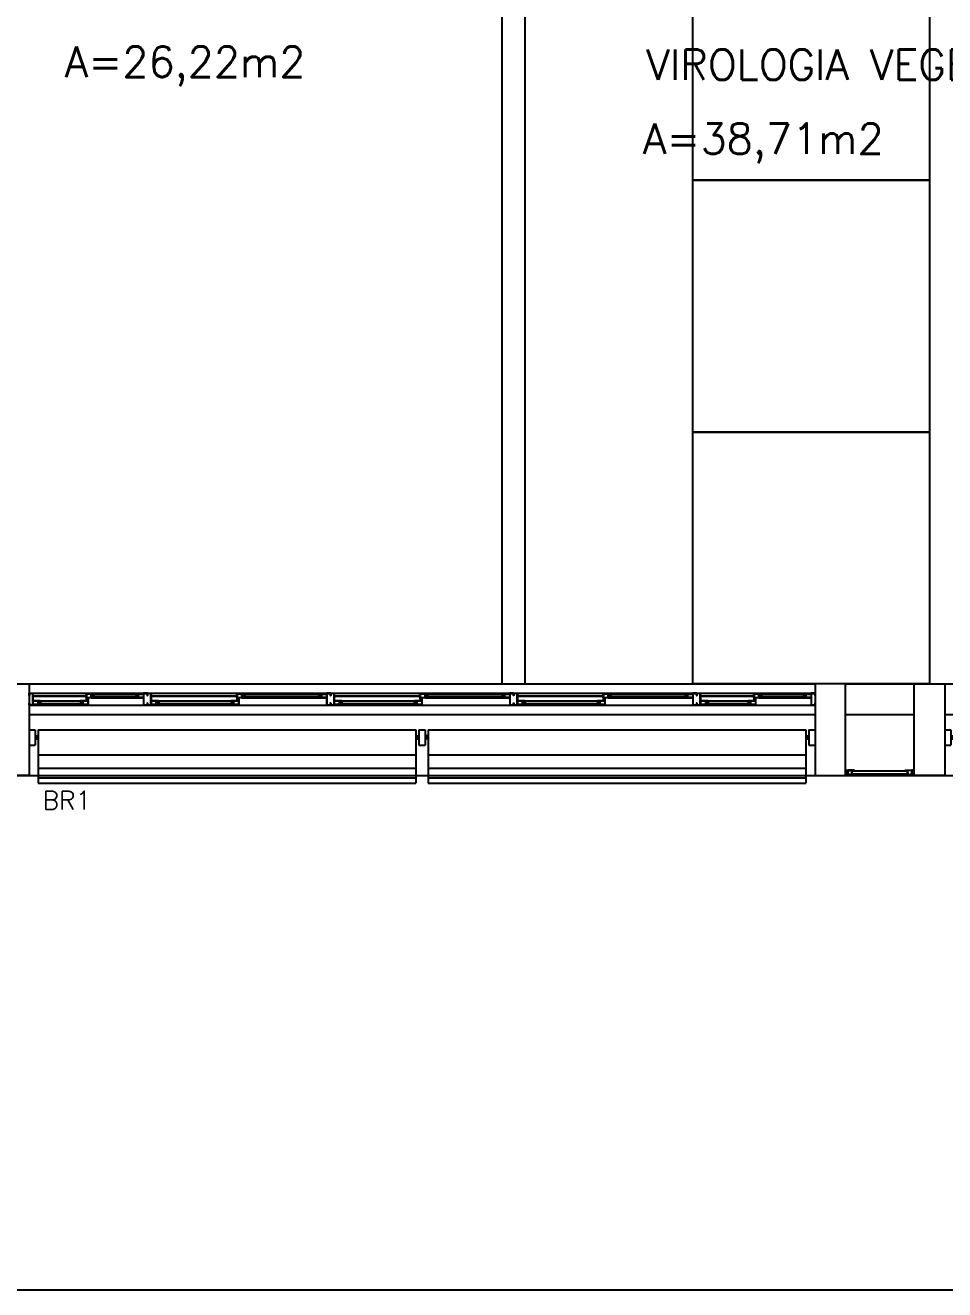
# Model space of a CAD drawing. Header units: millimetres. Extents: x 2128 to 2646, y 1972 to 2207.
# Drawn here: x 2420.64 to 2426.66, y 2123.55 to 2131.83 of the extents above; entities that cross this region are included whole.
import ezdxf

# ---------------------------------------------------------------- set-up
doc = ezdxf.new("R2010")
doc.units = ezdxf.units.MM
for name, color, linetype in [('AR-ALV', 2, 'Continuous'), ('AR-BANCADAS', 1, 'Continuous'), ('AR-BRISES', 1, 'Continuous'), ('AR-CALÇADA', 1, 'Continuous'), ('AR-ESQ', 1, 'Continuous'), ('AR-ESTC', 3, 'Continuous'), ('AR-PEITORIL', 1, 'Continuous'), ('BC- VISTA', 1, 'Continuous'), ('BR-LINHAS', 1, 'Continuous'), ('BR-MONTANTE', 242, 'Continuous'), ('BR-PAINEL', 1, 'Continuous'), ('BR-SUPORTE', 1, 'Continuous'), ('BR-TEXTO', 2, 'Continuous'), ('DT-ESQ-BAGUETE-C', 1, 'Continuous'), ('DT-ESQ-BAGUETE-V', 1, 'Continuous'), ('DT-ESQ-CHAPA DOBRADA-V', 1, 'Continuous'), ('DT-ESQ-PERFIL CADEIRA-C', 2, 'Continuous'), ('DT-ESQ-PERFIL CADEIRA-V', 2, 'Continuous'), ('DT-ESQ-PERFIL U SIMPLES-C', 2, 'Continuous'), ('DT-ESQ-PERFIL U-C', 2, 'Continuous'), ('DT-ESQ-PERFIL U-V', 1, 'Continuous'), ('DT-ESQ-VENEZIANA-C', 1, 'Continuous'), ('DT-ESQ-VENEZIANA-V', 1, 'Continuous'), ('DT-ESQ-VIDRO-C', 2, 'Continuous'), ('DT-TXTMOD', 1, 'Continuous'), ('ibio', 2, 'Continuous'), ('TEXTO', 2, 'Continuous'), ('Área', 2, 'Continuous')]:
    doc.layers.add(name, color=color, linetype=linetype)
doc.styles.add('S10', font='simplex.shx', dxfattribs={"height": 0.1})
doc.styles.add('S12', font='simplex.shx', dxfattribs={"width": 1.1, "height": 0.12})
doc.styles.add('UNB-100', font='simplex.shx', dxfattribs={"height": 0.2})

# ---------------------------------------------------------------- blocks, each defined once
blk = doc.blocks.new('EF40-P')
at = {"layer": 'DT-ESQ-BAGUETE-C', "ltscale": 0.1}
for points in [[(0.4225, -0.08), (0.409, -0.08), (0.409, -0.0785), (0.422, -0.0785, 0.414214), (0.4225, -0.078), (0.4225, -0.067, 0.414214), (0.422, -0.0665), (0.409, -0.0665), (0.409, -0.065), (0.4225, -0.065, -0.414214), (0.424, -0.0665), (0.424, -0.0785, -0.414214)], [(0.7015, -0.08), (0.715, -0.08), (0.715, -0.0785), (0.702, -0.0785, -0.414214), (0.7015, -0.078), (0.7015, -0.067, -0.414214), (0.702, -0.0665), (0.715, -0.0665), (0.715, -0.065), (0.7015, -0.065, 0.414214), (0.7, -0.0665), (0.7, -0.0785, 0.414214)], [(1.41, -0.08), (1.3965, -0.08), (1.3965, -0.0785), (1.4095, -0.0785, 0.414214), (1.41, -0.078), (1.41, -0.067, 0.414214), (1.4095, -0.0665), (1.3965, -0.0665), (1.3965, -0.065), (1.41, -0.065, -0.414214), (1.4115, -0.0665), (1.4115, -0.0785, -0.414214)], [(1.9015, -0.08), (1.915, -0.08), (1.915, -0.0785), (1.902, -0.0785, -0.414214), (1.9015, -0.078), (1.9015, -0.067, -0.414214), (1.902, -0.0665), (1.915, -0.0665), (1.915, -0.065), (1.9015, -0.065, 0.414214), (1.9, -0.0665), (1.9, -0.0785, 0.414214)], [(2.61, -0.08), (2.5965, -0.08), (2.5965, -0.0785), (2.6095, -0.0785, 0.414214), (2.61, -0.078), (2.61, -0.067, 0.414214), (2.6095, -0.0665), (2.5965, -0.0665), (2.5965, -0.065), (2.61, -0.065, -0.414214), (2.6115, -0.0665), (2.6115, -0.0785, -0.414214)], [(3.1015, -0.08), (3.115, -0.08), (3.115, -0.0785), (3.102, -0.0785, -0.414214), (3.1015, -0.078), (3.1015, -0.067, -0.414214), (3.102, -0.0665), (3.115, -0.0665), (3.115, -0.065), (3.1015, -0.065, 0.414214), (3.1, -0.0665), (3.1, -0.0785, 0.414214)], [(3.81, -0.08), (3.7965, -0.08), (3.7965, -0.0785), (3.8095, -0.0785, 0.414214), (3.81, -0.078), (3.81, -0.067, 0.414214), (3.8095, -0.0665), (3.7965, -0.0665), (3.7965, -0.065), (3.81, -0.065, -0.414214), (3.8115, -0.0665), (3.8115, -0.0785, -0.414214)], [(4.3015, -0.08), (4.315, -0.08), (4.315, -0.0785), (4.302, -0.0785, -0.414214), (4.3015, -0.078), (4.3015, -0.067, -0.414214), (4.302, -0.0665), (4.315, -0.0665), (4.315, -0.065), (4.3015, -0.065, 0.414214), (4.3, -0.0665), (4.3, -0.0785, 0.414214)], [(4.7975, -0.08), (4.784, -0.08), (4.784, -0.0785), (4.797, -0.0785, 0.414214), (4.7975, -0.078), (4.7975, -0.067, 0.414214), (4.797, -0.0665), (4.784, -0.0665), (4.784, -0.065), (4.7975, -0.065, -0.414214), (4.799, -0.0665), (4.799, -0.0785, -0.414214)], [(5.0765, -0.08), (5.09, -0.08), (5.09, -0.0785), (5.077, -0.0785, -0.414214), (5.0765, -0.078), (5.0765, -0.067, -0.414214), (5.077, -0.0665), (5.09, -0.0665), (5.09, -0.065), (5.0765, -0.065, 0.414214), (5.075, -0.0665), (5.075, -0.0785, 0.414214)], [(0.0735, -0.125), (0.06, -0.125), (0.06, -0.1235), (0.073, -0.1235, 0.414214), (0.0735, -0.123), (0.0735, -0.112, 0.414214), (0.073, -0.1115), (0.06, -0.1115), (0.06, -0.11), (0.0735, -0.11, -0.414214), (0.075, -0.1115), (0.075, -0.1235, -0.414214)], [(0.339, -0.125), (0.3525, -0.125), (0.3525, -0.1235), (0.3395, -0.1235, -0.414214), (0.339, -0.123), (0.339, -0.112, -0.414214), (0.3395, -0.1115), (0.3525, -0.1115), (0.3525, -0.11), (0.339, -0.11, 0.414214), (0.3375, -0.1115), (0.3375, -0.1235, 0.414214)], [(0.8485, -0.125), (0.835, -0.125), (0.835, -0.1235), (0.848, -0.1235, 0.414214), (0.8485, -0.123), (0.8485, -0.112, 0.414214), (0.848, -0.1115), (0.835, -0.1115), (0.835, -0.11), (0.8485, -0.11, -0.414214), (0.85, -0.1115), (0.85, -0.1235, -0.414214)], [(1.3265, -0.125), (1.34, -0.125), (1.34, -0.1235), (1.327, -0.1235, -0.414214), (1.3265, -0.123), (1.3265, -0.112, -0.414214), (1.327, -0.1115), (1.34, -0.1115), (1.34, -0.11), (1.3265, -0.11, 0.414214), (1.325, -0.1115), (1.325, -0.1235, 0.414214)], [(2.0485, -0.125), (2.035, -0.125), (2.035, -0.1235), (2.048, -0.1235, 0.414214), (2.0485, -0.123), (2.0485, -0.112, 0.414214), (2.048, -0.1115), (2.035, -0.1115), (2.035, -0.11), (2.0485, -0.11, -0.414214), (2.05, -0.1115), (2.05, -0.1235, -0.414214)], [(2.5265, -0.125), (2.54, -0.125), (2.54, -0.1235), (2.527, -0.1235, -0.414214), (2.5265, -0.123), (2.5265, -0.112, -0.414214), (2.527, -0.1115), (2.54, -0.1115), (2.54, -0.11), (2.5265, -0.11, 0.414214), (2.525, -0.1115), (2.525, -0.1235, 0.414214)], [(3.2485, -0.125), (3.235, -0.125), (3.235, -0.1235), (3.248, -0.1235, 0.414214), (3.2485, -0.123), (3.2485, -0.112, 0.414214), (3.248, -0.1115), (3.235, -0.1115), (3.235, -0.11), (3.2485, -0.11, -0.414214), (3.25, -0.1115), (3.25, -0.1235, -0.414214)], [(3.7265, -0.125), (3.74, -0.125), (3.74, -0.1235), (3.727, -0.1235, -0.414214), (3.7265, -0.123), (3.7265, -0.112, -0.414214), (3.727, -0.1115), (3.74, -0.1115), (3.74, -0.11), (3.7265, -0.11, 0.414214), (3.725, -0.1115), (3.725, -0.1235, 0.414214)], [(4.4485, -0.125), (4.435, -0.125), (4.435, -0.1235), (4.448, -0.1235, 0.414214), (4.4485, -0.123), (4.4485, -0.112, 0.414214), (4.448, -0.1115), (4.435, -0.1115), (4.435, -0.11), (4.4485, -0.11, -0.414214), (4.45, -0.1115), (4.45, -0.1235, -0.414214)], [(4.714, -0.125), (4.7275, -0.125), (4.7275, -0.1235), (4.7145, -0.1235, -0.414214), (4.714, -0.123), (4.714, -0.112, -0.414214), (4.7145, -0.1115), (4.7275, -0.1115), (4.7275, -0.11), (4.714, -0.11, 0.414214), (4.7125, -0.1115), (4.7125, -0.1235, 0.414214)]]:
    blk.add_lwpolyline(points, format="xyb", close=True, dxfattribs=at)
at = {"layer": 'DT-ESQ-BAGUETE-V', "ltscale": 0.1}
for p, q in [((0.4225, -0.065), (0.7015, -0.065)), ((1.41, -0.065), (1.9015, -0.065)), ((2.61, -0.065), (3.1015, -0.065)), ((3.81, -0.065), (4.3015, -0.065)), ((4.7975, -0.065), (5.0765, -0.065)), ((0.0735, -0.11), (0.339, -0.11)), ((0.8485, -0.11), (1.3265, -0.11)), ((2.0485, -0.11), (2.5265, -0.11)), ((3.2485, -0.11), (3.7265, -0.11)), ((4.4485, -0.11), (4.714, -0.11))]:
    blk.add_line(p, q, dxfattribs=at)
at = {"layer": 'DT-ESQ-CHAPA DOBRADA-V', "ltscale": 0.1}
for p, q in [((0.025, -0.077), (0.374, -0.077)), ((0.025, -0.08), (0.374, -0.08)), ((0.8, -0.077), (1.3615, -0.077)), ((0.8, -0.08), (1.3615, -0.08)), ((2, -0.077), (2.5615, -0.077)), ((2, -0.08), (2.5615, -0.08)), ((3.2, -0.077), (3.7615, -0.077)), ((3.2, -0.08), (3.7615, -0.08)), ((4.4, -0.077), (4.749, -0.077)), ((4.4, -0.08), (4.749, -0.08))]:
    blk.add_line(p, q, dxfattribs=at)
at = {"layer": 'DT-ESQ-PERFIL CADEIRA-C', "ltscale": 0.1}
for p, q in [((0.025, -0.1335), (0.0735, -0.1335)), ((0.3855, -0.1335), (0.339, -0.1335)), ((0.376, -0.0885), (0.4225, -0.0885)), ((0.75, -0.0885), (0.7015, -0.0885)), ((0.8, -0.1335), (0.8485, -0.1335)), ((1.373, -0.1335), (1.3265, -0.1335)), ((1.3635, -0.0885), (1.41, -0.0885)), ((1.95, -0.0885), (1.9015, -0.0885)), ((2, -0.1335), (2.0485, -0.1335)), ((2.573, -0.1335), (2.5265, -0.1335)), ((2.5635, -0.0885), (2.61, -0.0885)), ((3.15, -0.0885), (3.1015, -0.0885)), ((3.2, -0.1335), (3.2485, -0.1335)), ((3.773, -0.1335), (3.7265, -0.1335)), ((3.7635, -0.0885), (3.81, -0.0885)), ((4.35, -0.0885), (4.3015, -0.0885)), ((4.4, -0.1335), (4.4485, -0.1335)), ((4.7605, -0.1335), (4.714, -0.1335)), ((4.751, -0.0885), (4.7975, -0.0885)), ((5.125, -0.0885), (5.0765, -0.0885))]:
    blk.add_line(p, q, dxfattribs=at)
for points in [[(0.4225, -0.087, -1), (0.4225, -0.09), (0.376, -0.09, -0.414214), (0.374, -0.088), (0.374, -0.067, -0.414214), (0.376, -0.065), (0.4075, -0.065, -0.414214), (0.409, -0.0665), (0.409, -0.087)], [(0.409, -0.0885, -0.198913), (0.4079, -0.0881, -0.198913), (0.4075, -0.087), (0.4075, -0.067, 0.414214), (0.407, -0.0665), (0.376, -0.0665, 0.414214), (0.3755, -0.067), (0.3755, -0.088, 0.414214), (0.376, -0.0885)], [(0.7015, -0.09), (0.75, -0.09), (0.75, -0.0885), (0.715, -0.0885, 0.198912), (0.7161, -0.0881, 0.198913), (0.7165, -0.087), (0.7165, -0.067, -0.414214), (0.717, -0.0665), (0.75, -0.0665), (0.75, -0.065), (0.7165, -0.065, 0.414214), (0.715, -0.0665), (0.715, -0.0785), (0.715, -0.08), (0.715, -0.087), (0.7015, -0.087, 1)], [(1.41, -0.087, -1), (1.41, -0.09), (1.3635, -0.09, -0.414214), (1.3615, -0.088), (1.3615, -0.067, -0.414214), (1.3635, -0.065), (1.395, -0.065, -0.414214), (1.3965, -0.0665), (1.3965, -0.087)], [(1.3965, -0.0885, -0.198913), (1.3954, -0.0881, -0.198913), (1.395, -0.087), (1.395, -0.067, 0.414214), (1.3945, -0.0665), (1.3635, -0.0665, 0.414214), (1.363, -0.067), (1.363, -0.088, 0.414214), (1.3635, -0.0885)], [(1.9015, -0.09), (1.95, -0.09), (1.95, -0.0885), (1.915, -0.0885, 0.198912), (1.9161, -0.0881, 0.198913), (1.9165, -0.087), (1.9165, -0.067, -0.414214), (1.917, -0.0665), (1.95, -0.0665), (1.95, -0.065), (1.9165, -0.065, 0.414214), (1.915, -0.0665), (1.915, -0.0785), (1.915, -0.08), (1.915, -0.087), (1.9015, -0.087, 1)], [(2.61, -0.087, -1), (2.61, -0.09), (2.5635, -0.09, -0.414214), (2.5615, -0.088), (2.5615, -0.067, -0.414214), (2.5635, -0.065), (2.595, -0.065, -0.414214), (2.5965, -0.0665), (2.5965, -0.087)], [(2.5965, -0.0885, -0.198913), (2.5954, -0.0881, -0.198913), (2.595, -0.087), (2.595, -0.067, 0.414214), (2.5945, -0.0665), (2.5635, -0.0665, 0.414214), (2.563, -0.067), (2.563, -0.088, 0.414214), (2.5635, -0.0885)], [(3.1015, -0.09), (3.15, -0.09), (3.15, -0.0885), (3.115, -0.0885, 0.198912), (3.1161, -0.0881, 0.198913), (3.1165, -0.087), (3.1165, -0.067, -0.414214), (3.117, -0.0665), (3.15, -0.0665), (3.15, -0.065), (3.1165, -0.065, 0.414214), (3.115, -0.0665), (3.115, -0.0785), (3.115, -0.08), (3.115, -0.087), (3.1015, -0.087, 1)], [(3.81, -0.087, -1), (3.81, -0.09), (3.7635, -0.09, -0.414214), (3.7615, -0.088), (3.7615, -0.067, -0.414214), (3.7635, -0.065), (3.795, -0.065, -0.414214), (3.7965, -0.0665), (3.7965, -0.087)], [(3.7965, -0.0885, -0.198913), (3.7954, -0.0881, -0.198913), (3.795, -0.087), (3.795, -0.067, 0.414214), (3.7945, -0.0665), (3.7635, -0.0665, 0.414214), (3.763, -0.067), (3.763, -0.088, 0.414214), (3.7635, -0.0885)], [(4.3015, -0.09), (4.35, -0.09), (4.35, -0.0885), (4.315, -0.0885, 0.198912), (4.3161, -0.0881, 0.198913), (4.3165, -0.087), (4.3165, -0.067, -0.414214), (4.317, -0.0665), (4.35, -0.0665), (4.35, -0.065), (4.3165, -0.065, 0.414214), (4.315, -0.0665), (4.315, -0.0785), (4.315, -0.08), (4.315, -0.087), (4.3015, -0.087, 1)], [(4.7975, -0.087, -1), (4.7975, -0.09), (4.751, -0.09, -0.414214), (4.749, -0.088), (4.749, -0.067, -0.414214), (4.751, -0.065), (4.7825, -0.065, -0.414214), (4.784, -0.0665), (4.784, -0.087)], [(4.784, -0.0885, -0.198913), (4.7829, -0.0881, -0.198913), (4.7825, -0.087), (4.7825, -0.067, 0.414214), (4.782, -0.0665), (4.751, -0.0665, 0.414214), (4.7505, -0.067), (4.7505, -0.088, 0.414214), (4.751, -0.0885)], [(5.0765, -0.09), (5.125, -0.09), (5.125, -0.0885), (5.09, -0.0885, 0.198912), (5.0911, -0.0881, 0.198913), (5.0915, -0.087), (5.0915, -0.067, -0.414214), (5.092, -0.0665), (5.125, -0.0665), (5.125, -0.065), (5.0915, -0.065, 0.414214), (5.09, -0.0665), (5.09, -0.0785), (5.09, -0.08), (5.09, -0.087), (5.0765, -0.087, 1)], [(0.0735, -0.135), (0.025, -0.135), (0.025, -0.1335), (0.06, -0.1335, -0.198912), (0.0589, -0.1331, -0.198913), (0.0585, -0.132), (0.0585, -0.112, 0.414214), (0.058, -0.1115), (0.025, -0.1115), (0.025, -0.11), (0.0585, -0.11, -0.414214), (0.06, -0.1115), (0.06, -0.1235), (0.06, -0.125), (0.06, -0.132), (0.0735, -0.132, -1)], [(0.339, -0.132, 1), (0.339, -0.135), (0.3855, -0.135, 0.414214), (0.3875, -0.133), (0.3875, -0.112, 0.414214), (0.3855, -0.11), (0.354, -0.11, 0.414214), (0.3525, -0.1115), (0.3525, -0.132)], [(0.3525, -0.1335, 0.198913), (0.3536, -0.1331, 0.198913), (0.354, -0.132), (0.354, -0.112, -0.414214), (0.3545, -0.1115), (0.3855, -0.1115, -0.414214), (0.386, -0.112), (0.386, -0.133, -0.414214), (0.3855, -0.1335)], [(0.8485, -0.135), (0.8, -0.135), (0.8, -0.1335), (0.835, -0.1335, -0.198912), (0.8339, -0.1331, -0.198913), (0.8335, -0.132), (0.8335, -0.112, 0.414214), (0.833, -0.1115), (0.8, -0.1115), (0.8, -0.11), (0.8335, -0.11, -0.414214), (0.835, -0.1115), (0.835, -0.1235), (0.835, -0.125), (0.835, -0.132), (0.8485, -0.132, -1)], [(1.3265, -0.132, 1), (1.3265, -0.135), (1.373, -0.135, 0.414214), (1.375, -0.133), (1.375, -0.112, 0.414214), (1.373, -0.11), (1.3415, -0.11, 0.414214), (1.34, -0.1115), (1.34, -0.132)], [(1.34, -0.1335, 0.198913), (1.3411, -0.1331, 0.198913), (1.3415, -0.132), (1.3415, -0.112, -0.414214), (1.342, -0.1115), (1.373, -0.1115, -0.414214), (1.3735, -0.112), (1.3735, -0.133, -0.414214), (1.373, -0.1335)], [(2.0485, -0.135), (2, -0.135), (2, -0.1335), (2.035, -0.1335, -0.198912), (2.0339, -0.1331, -0.198913), (2.0335, -0.132), (2.0335, -0.112, 0.414214), (2.033, -0.1115), (2, -0.1115), (2, -0.11), (2.0335, -0.11, -0.414214), (2.035, -0.1115), (2.035, -0.1235), (2.035, -0.125), (2.035, -0.132), (2.0485, -0.132, -1)], [(2.5265, -0.132, 1), (2.5265, -0.135), (2.573, -0.135, 0.414214), (2.575, -0.133), (2.575, -0.112, 0.414214), (2.573, -0.11), (2.5415, -0.11, 0.414214), (2.54, -0.1115), (2.54, -0.132)], [(2.54, -0.1335, 0.198913), (2.5411, -0.1331, 0.198913), (2.5415, -0.132), (2.5415, -0.112, -0.414214), (2.542, -0.1115), (2.573, -0.1115, -0.414214), (2.5735, -0.112), (2.5735, -0.133, -0.414214), (2.573, -0.1335)], [(3.2485, -0.135), (3.2, -0.135), (3.2, -0.1335), (3.235, -0.1335, -0.198912), (3.2339, -0.1331, -0.198913), (3.2335, -0.132), (3.2335, -0.112, 0.414214), (3.233, -0.1115), (3.2, -0.1115), (3.2, -0.11), (3.2335, -0.11, -0.414214), (3.235, -0.1115), (3.235, -0.1235), (3.235, -0.125), (3.235, -0.132), (3.2485, -0.132, -1)], [(3.7265, -0.132, 1), (3.7265, -0.135), (3.773, -0.135, 0.414214), (3.775, -0.133), (3.775, -0.112, 0.414214), (3.773, -0.11), (3.7415, -0.11, 0.414214), (3.74, -0.1115), (3.74, -0.132)], [(3.74, -0.1335, 0.198913), (3.7411, -0.1331, 0.198913), (3.7415, -0.132), (3.7415, -0.112, -0.414214), (3.742, -0.1115), (3.773, -0.1115, -0.414214), (3.7735, -0.112), (3.7735, -0.133, -0.414214), (3.773, -0.1335)], [(4.4485, -0.135), (4.4, -0.135), (4.4, -0.1335), (4.435, -0.1335, -0.198912), (4.4339, -0.1331, -0.198913), (4.4335, -0.132), (4.4335, -0.112, 0.414214), (4.433, -0.1115), (4.4, -0.1115), (4.4, -0.11), (4.4335, -0.11, -0.414214), (4.435, -0.1115), (4.435, -0.1235), (4.435, -0.125), (4.435, -0.132), (4.4485, -0.132, -1)], [(4.714, -0.132, 1), (4.714, -0.135), (4.7605, -0.135, 0.414214), (4.7625, -0.133), (4.7625, -0.112, 0.414214), (4.7605, -0.11), (4.729, -0.11, 0.414214), (4.7275, -0.1115), (4.7275, -0.132)], [(4.7275, -0.1335, 0.198913), (4.7286, -0.1331, 0.198913), (4.729, -0.132), (4.729, -0.112, -0.414214), (4.7295, -0.1115), (4.7605, -0.1115, -0.414214), (4.761, -0.112), (4.761, -0.133, -0.414214), (4.7605, -0.1335)]]:
    blk.add_lwpolyline(points, format="xyb", close=True, dxfattribs=at)
at = {"layer": 'DT-ESQ-PERFIL CADEIRA-V', "ltscale": 0.1}
for p, q in [((0.0735, -0.135), (0.339, -0.135)), ((0.4075, -0.09), (0.7015, -0.09)), ((0.8485, -0.135), (1.3265, -0.135)), ((1.395, -0.09), (1.9015, -0.09)), ((2.0485, -0.135), (2.5265, -0.135)), ((2.595, -0.09), (3.1015, -0.09)), ((3.2485, -0.135), (3.7265, -0.135)), ((3.795, -0.09), (4.3015, -0.09)), ((4.4485, -0.135), (4.714, -0.135)), ((4.7825, -0.09), (5.0765, -0.09))]:
    blk.add_line(p, q, dxfattribs=at)
at = {"layer": 'DT-ESQ-PERFIL U SIMPLES-C', "ltscale": 0.1}
for points in [[(0.376, -0.102), (0.384, -0.102), (0.384, -0.1005), (0.376, -0.1005, -0.414214), (0.3755, -0.1), (0.3755, -0.092, -0.414214), (0.376, -0.0915), (0.384, -0.0915), (0.384, -0.09), (0.376, -0.09, 0.414214), (0.374, -0.092), (0.374, -0.1, 0.414214)], [(0.3855, -0.098), (0.3775, -0.098), (0.3775, -0.0995), (0.3855, -0.0995, -0.414214), (0.386, -0.1), (0.386, -0.108, -0.414214), (0.3855, -0.1085), (0.3775, -0.1085), (0.3775, -0.11), (0.3855, -0.11, 0.414214), (0.3875, -0.108), (0.3875, -0.1, 0.414214)], [(1.3635, -0.102), (1.3715, -0.102), (1.3715, -0.1005), (1.3635, -0.1005, -0.414214), (1.363, -0.1), (1.363, -0.092, -0.414214), (1.3635, -0.0915), (1.3715, -0.0915), (1.3715, -0.09), (1.3635, -0.09, 0.414214), (1.3615, -0.092), (1.3615, -0.1, 0.414214)], [(1.373, -0.098), (1.365, -0.098), (1.365, -0.0995), (1.373, -0.0995, -0.414214), (1.3735, -0.1), (1.3735, -0.108, -0.414214), (1.373, -0.1085), (1.365, -0.1085), (1.365, -0.11), (1.373, -0.11, 0.414214), (1.375, -0.108), (1.375, -0.1, 0.414214)], [(2.5635, -0.102), (2.5715, -0.102), (2.5715, -0.1005), (2.5635, -0.1005, -0.414214), (2.563, -0.1), (2.563, -0.092, -0.414214), (2.5635, -0.0915), (2.5715, -0.0915), (2.5715, -0.09), (2.5635, -0.09, 0.414214), (2.5615, -0.092), (2.5615, -0.1, 0.414214)], [(2.573, -0.098), (2.565, -0.098), (2.565, -0.0995), (2.573, -0.0995, -0.414214), (2.5735, -0.1), (2.5735, -0.108, -0.414214), (2.573, -0.1085), (2.565, -0.1085), (2.565, -0.11), (2.573, -0.11, 0.414214), (2.575, -0.108), (2.575, -0.1, 0.414214)], [(3.7635, -0.102), (3.7715, -0.102), (3.7715, -0.1005), (3.7635, -0.1005, -0.414214), (3.763, -0.1), (3.763, -0.092, -0.414214), (3.7635, -0.0915), (3.7715, -0.0915), (3.7715, -0.09), (3.7635, -0.09, 0.414214), (3.7615, -0.092), (3.7615, -0.1, 0.414214)], [(3.773, -0.098), (3.765, -0.098), (3.765, -0.0995), (3.773, -0.0995, -0.414214), (3.7735, -0.1), (3.7735, -0.108, -0.414214), (3.773, -0.1085), (3.765, -0.1085), (3.765, -0.11), (3.773, -0.11, 0.414214), (3.775, -0.108), (3.775, -0.1, 0.414214)], [(4.751, -0.102), (4.759, -0.102), (4.759, -0.1005), (4.751, -0.1005, -0.414214), (4.7505, -0.1), (4.7505, -0.092, -0.414214), (4.751, -0.0915), (4.759, -0.0915), (4.759, -0.09), (4.751, -0.09, 0.414214), (4.749, -0.092), (4.749, -0.1, 0.414214)], [(4.7605, -0.098), (4.7525, -0.098), (4.7525, -0.0995), (4.7605, -0.0995, -0.414214), (4.761, -0.1), (4.761, -0.108, -0.414214), (4.7605, -0.1085), (4.7525, -0.1085), (4.7525, -0.11), (4.7605, -0.11, 0.414214), (4.7625, -0.108), (4.7625, -0.1, 0.414214)]]:
    blk.add_lwpolyline(points, format="xyb", close=True, dxfattribs=at)
at = {"layer": 'DT-ESQ-PERFIL U-C', "ltscale": 0.1}
for points in [[(0, -0.0615, -0.414214), (0.0015, -0.06), (0.0235, -0.06, -0.414214), (0.025, -0.0615), (0.025, -0.1385, -0.414214), (0.0235, -0.14), (0.0015, -0.14, -0.414214), (0, -0.1385), (0, -0.125), (0.0015, -0.125), (0.0015, -0.138, 0.414214), (0.002, -0.1385), (0.023, -0.1385, 0.414214), (0.0235, -0.138), (0.0235, -0.062, 0.414214), (0.023, -0.0615), (0.002, -0.0615, 0.414214), (0.0015, -0.062), (0.0015, -0.075), (0, -0.075)], [(0.775, -0.0615, 0.414214), (0.7735, -0.06), (0.7515, -0.06, 0.414214), (0.75, -0.0615), (0.75, -0.1385, 0.414214), (0.7515, -0.14), (0.7735, -0.14, 0.414214), (0.775, -0.1385), (0.775, -0.125), (0.7735, -0.125), (0.7735, -0.138, -0.414214), (0.773, -0.1385), (0.752, -0.1385, -0.414214), (0.7515, -0.138), (0.7515, -0.062, -0.414214), (0.752, -0.0615), (0.773, -0.0615, -0.414214), (0.7735, -0.062), (0.7735, -0.075), (0.775, -0.075)], [(0.775, -0.0615, -0.414214), (0.7765, -0.06), (0.7985, -0.06, -0.414214), (0.8, -0.0615), (0.8, -0.1385, -0.414214), (0.7985, -0.14), (0.7765, -0.14, -0.414214), (0.775, -0.1385), (0.775, -0.125), (0.7765, -0.125), (0.7765, -0.138, 0.414214), (0.777, -0.1385), (0.798, -0.1385, 0.414214), (0.7985, -0.138), (0.7985, -0.062, 0.414214), (0.798, -0.0615), (0.777, -0.0615, 0.414214), (0.7765, -0.062), (0.7765, -0.075), (0.775, -0.075)], [(1.975, -0.0615, 0.414214), (1.9735, -0.06), (1.9515, -0.06, 0.414214), (1.95, -0.0615), (1.95, -0.1385, 0.414214), (1.9515, -0.14), (1.9735, -0.14, 0.414214), (1.975, -0.1385), (1.975, -0.125), (1.9735, -0.125), (1.9735, -0.138, -0.414214), (1.973, -0.1385), (1.952, -0.1385, -0.414214), (1.9515, -0.138), (1.9515, -0.062, -0.414214), (1.952, -0.0615), (1.973, -0.0615, -0.414214), (1.9735, -0.062), (1.9735, -0.075), (1.975, -0.075)], [(1.975, -0.0615, -0.414214), (1.9765, -0.06), (1.9985, -0.06, -0.414214), (2, -0.0615), (2, -0.1385, -0.414214), (1.9985, -0.14), (1.9765, -0.14, -0.414214), (1.975, -0.1385), (1.975, -0.125), (1.9765, -0.125), (1.9765, -0.138, 0.414214), (1.977, -0.1385), (1.998, -0.1385, 0.414214), (1.9985, -0.138), (1.9985, -0.062, 0.414214), (1.998, -0.0615), (1.977, -0.0615, 0.414214), (1.9765, -0.062), (1.9765, -0.075), (1.975, -0.075)], [(3.175, -0.0615, 0.414214), (3.1735, -0.06), (3.1515, -0.06, 0.414214), (3.15, -0.0615), (3.15, -0.1385, 0.414214), (3.1515, -0.14), (3.1735, -0.14, 0.414214), (3.175, -0.1385), (3.175, -0.125), (3.1735, -0.125), (3.1735, -0.138, -0.414214), (3.173, -0.1385), (3.152, -0.1385, -0.414214), (3.1515, -0.138), (3.1515, -0.062, -0.414214), (3.152, -0.0615), (3.173, -0.0615, -0.414214), (3.1735, -0.062), (3.1735, -0.075), (3.175, -0.075)], [(3.175, -0.0615, -0.414214), (3.1765, -0.06), (3.1985, -0.06, -0.414214), (3.2, -0.0615), (3.2, -0.1385, -0.414214), (3.1985, -0.14), (3.1765, -0.14, -0.414214), (3.175, -0.1385), (3.175, -0.125), (3.1765, -0.125), (3.1765, -0.138, 0.414214), (3.177, -0.1385), (3.198, -0.1385, 0.414214), (3.1985, -0.138), (3.1985, -0.062, 0.414214), (3.198, -0.0615), (3.177, -0.0615, 0.414214), (3.1765, -0.062), (3.1765, -0.075), (3.175, -0.075)], [(4.375, -0.0615, 0.414214), (4.3735, -0.06), (4.3515, -0.06, 0.414214), (4.35, -0.0615), (4.35, -0.1385, 0.414214), (4.3515, -0.14), (4.3735, -0.14, 0.414214), (4.375, -0.1385), (4.375, -0.125), (4.3735, -0.125), (4.3735, -0.138, -0.414214), (4.373, -0.1385), (4.352, -0.1385, -0.414214), (4.3515, -0.138), (4.3515, -0.062, -0.414214), (4.352, -0.0615), (4.373, -0.0615, -0.414214), (4.3735, -0.062), (4.3735, -0.075), (4.375, -0.075)], [(4.375, -0.0615, -0.414214), (4.3765, -0.06), (4.3985, -0.06, -0.414214), (4.4, -0.0615), (4.4, -0.1385, -0.414214), (4.3985, -0.14), (4.3765, -0.14, -0.414214), (4.375, -0.1385), (4.375, -0.125), (4.3765, -0.125), (4.3765, -0.138, 0.414214), (4.377, -0.1385), (4.398, -0.1385, 0.414214), (4.3985, -0.138), (4.3985, -0.062, 0.414214), (4.398, -0.0615), (4.377, -0.0615, 0.414214), (4.3765, -0.062), (4.3765, -0.075), (4.375, -0.075)], [(5.15, -0.0615, 0.414214), (5.1485, -0.06), (5.1265, -0.06, 0.414214), (5.125, -0.0615), (5.125, -0.1385, 0.414214), (5.1265, -0.14), (5.1485, -0.14, 0.414214), (5.15, -0.1385), (5.15, -0.125), (5.1485, -0.125), (5.1485, -0.138, -0.414214), (5.148, -0.1385), (5.127, -0.1385, -0.414214), (5.1265, -0.138), (5.1265, -0.062, -0.414214), (5.127, -0.0615), (5.148, -0.0615, -0.414214), (5.1485, -0.062), (5.1485, -0.075), (5.15, -0.075)]]:
    blk.add_lwpolyline(points, format="xyb", close=True, dxfattribs=at)
at = {"layer": 'DT-ESQ-PERFIL U-V', "ltscale": 0.1}
for p, q in [((0.0235, -0.06), (0.7515, -0.06)), ((0.7985, -0.06), (1.9515, -0.06)), ((1.9985, -0.06), (3.1515, -0.06)), ((3.1985, -0.06), (4.3515, -0.06)), ((4.3985, -0.06), (5.1265, -0.06)), ((0.0235, -0.14), (0.7515, -0.14)), ((0.7985, -0.14), (1.9515, -0.14)), ((1.9985, -0.14), (3.1515, -0.14)), ((3.1985, -0.14), (4.3515, -0.14)), ((4.3985, -0.14), (5.1265, -0.14))]:
    blk.add_line(p, q, dxfattribs=at)
at = {"layer": 'DT-ESQ-VIDRO-C', "ltscale": 0.1}
for points in [[(0.7125, -0.085), (0.7125, -0.082), (0.4115, -0.082), (0.4115, -0.085)], [(1.9125, -0.085), (1.9125, -0.082), (1.399, -0.082), (1.399, -0.085)], [(3.1125, -0.085), (3.1125, -0.082), (2.599, -0.082), (2.599, -0.085)], [(4.3125, -0.085), (4.3125, -0.082), (3.799, -0.082), (3.799, -0.085)], [(5.0875, -0.085), (5.0875, -0.082), (4.7865, -0.082), (4.7865, -0.085)], [(0.063, -0.13), (0.063, -0.127), (0.3495, -0.127), (0.3495, -0.13)], [(0.838, -0.13), (0.838, -0.127), (1.337, -0.127), (1.337, -0.13)], [(2.038, -0.13), (2.038, -0.127), (2.537, -0.127), (2.537, -0.13)], [(3.238, -0.13), (3.238, -0.127), (3.737, -0.127), (3.737, -0.13)], [(4.438, -0.13), (4.438, -0.127), (4.7245, -0.127), (4.7245, -0.13)]]:
    blk.add_lwpolyline(points, close=True, dxfattribs=at)
at = {"layer": 'DT-TXTMOD', "ltscale": 0.1, "style": 'S10', "flags": 3}
for tag, p in [('M01', (0.025, -0.28)), ('M02', (0.3253, -0.28)), ('M03', (0.627, -0.28)), ('M04', (0.9288, -0.28)), ('M05', (1.2306, -0.28)), ('M06', (1.5323, -0.28)), ('M07', (1.8341, -0.28)), ('M08', (2.1359, -0.28)), ('M09', (2.4376, -0.28)), ('M10', (2.7394, -0.28)), ('M11', (3.0412, -0.28)), ('M12', (3.3429, -0.28)), ('M13', (3.6447, -0.28)), ('M14', (3.9464, -0.28)), ('M15', (4.2482, -0.28)), ('M16', (4.55, -0.28)), ('M17', (4.8517, -0.28))]:
    blk.add_attdef(tag, p, '', height=0.1, dxfattribs=at)
blk = doc.blocks.new('BR-MODULO1')
at = {"layer": 'BR-LINHAS'}
for p, q in [((0.06, -0.2648), (2.535, -0.2648)), ((2.615, -0.2648), (5.09, -0.2648)), ((0.06, -0.3524), (2.535, -0.3524)), ((2.615, -0.3524), (5.09, -0.3524)), ((0.06, -0.4147), (2.535, -0.4147)), ((2.615, -0.4147), (5.09, -0.4147))]:
    blk.add_line(p, q, dxfattribs=at)
at = {"layer": 'BR-MONTANTE'}
for p, q in [((0, -0.1), (0, -0.2)), ((0, -0.1), (0.04, -0.1)), ((0.04, -0.1), (0.04, -0.2)), ((2.5547, -0.1), (2.5947, -0.1)), ((2.5547, -0.1), (2.5547, -0.2)), ((2.5947, -0.1), (2.5947, -0.2)), ((5.11, -0.1), (5.11, -0.2)), ((5.11, -0.1), (5.15, -0.1)), ((5.15, -0.1), (5.15, -0.2)), ((0, -0.2), (0.04, -0.2)), ((2.5547, -0.2), (2.5947, -0.2)), ((5.11, -0.2), (5.15, -0.2))]:
    blk.add_line(p, q, dxfattribs=at)
at = {"layer": 'BR-PAINEL'}
for p, q in [((0.06, -0.1), (2.535, -0.1)), ((0.06, -0.1), (0.06, -0.45)), ((2.535, -0.1), (2.535, -0.45)), ((2.615, -0.1), (2.615, -0.45)), ((2.615, -0.1), (5.09, -0.1)), ((5.09, -0.1), (5.09, -0.45)), ((0.06, -0.45), (2.535, -0.45)), ((2.615, -0.45), (5.09, -0.45))]:
    blk.add_line(p, q, dxfattribs=at)
at = {"layer": 'BR-SUPORTE'}
for p, q in [((0.04, -0.14), (0.06, -0.14)), ((0.04, -0.16), (0.06, -0.16)), ((0.05, -0.14), (0.05, -0.16)), ((2.5347, -0.14), (2.5547, -0.14)), ((2.5347, -0.16), (2.5547, -0.16)), ((2.5447, -0.14), (2.5447, -0.16)), ((2.6147, -0.14), (2.5947, -0.14)), ((2.6147, -0.16), (2.5947, -0.16)), ((2.6047, -0.14), (2.6047, -0.16)), ((5.09, -0.14), (5.11, -0.14)), ((5.09, -0.16), (5.11, -0.16)), ((5.1, -0.14), (5.1, -0.16))]:
    blk.add_line(p, q, dxfattribs=at)
blk = doc.blocks.new('EF01C-P')
at = {"layer": 'DT-ESQ-BAGUETE-C', "ltscale": 0.1}
for points in [[(0.0015, 0.035), (0.015, 0.035), (0.015, 0.0335), (0.0015, 0.0335), (0.0015, 0.005), (0.015, 0.005), (0.015, 0.0035), (0.0015, 0.0035, -0.414214), (0, 0.005), (0, 0.0335, -0.414214)], [(0.4485, 0.035), (0.435, 0.035), (0.435, 0.0335), (0.4485, 0.0335), (0.4485, 0.005), (0.435, 0.005), (0.435, 0.0035), (0.4485, 0.0035, 0.414214), (0.45, 0.005), (0.45, 0.0335, 0.414214)]]:
    blk.add_lwpolyline(points, format="xyb", close=True, dxfattribs=at)
at = {"layer": 'DT-ESQ-PERFIL CADEIRA-C', "ltscale": 0.1}
for points in [[(0.01, 0.0015), (0.01, 0.003), (0.0015, 0.003, 1), (0.0015, 0), (0.015, 0, 0.414214), (0.0165, 0.0015), (0.0165, 0.0335), (0.043, 0.0335)], [(0.043, 0.0065), (0.018, 0.0065), (0.018, 0.0165), (0.0165, 0.0165), (0.0165, 0.0065, 0.414214), (0.018, 0.005), (0.043, 0.005), (0.0565, 0.005, 1), (0.0565, 0.008), (0.043, 0.008), (0.043, 0.02), (0.043, 0.032), (0.0565, 0.032, 1), (0.0565, 0.035), (0.043, 0.035), (0.0165, 0.035, 0.414214), (0.015, 0.0335), (0.015, 0.0015), (0.0015, 0.0015)], [(0.0415, 0.02), (0.0415, 0.032, -0.414214), (0.043, 0.0335), (0.0565, 0.0335)], [(0.0415, 0.02), (0.0415, 0.008, 0.414214), (0.043, 0.0065), (0.0565, 0.0065)], [(0.407, 0.0065), (0.432, 0.0065), (0.432, 0.0165), (0.4335, 0.0165), (0.4335, 0.0065, -0.414214), (0.432, 0.005), (0.407, 0.005), (0.3935, 0.005, -1), (0.3935, 0.008), (0.407, 0.008), (0.407, 0.02), (0.407, 0.032), (0.3935, 0.032, -1), (0.3935, 0.035), (0.407, 0.035), (0.4335, 0.035, -0.414214), (0.435, 0.0335), (0.435, 0.0015), (0.4485, 0.0015)], [(0.4085, 0.02), (0.4085, 0.032, 0.414214), (0.407, 0.0335), (0.3935, 0.0335)], [(0.4085, 0.02), (0.4085, 0.008, -0.414214), (0.407, 0.0065), (0.3935, 0.0065)], [(0.44, 0.0015), (0.44, 0.003), (0.4485, 0.003, -1), (0.4485, 0), (0.435, 0, -0.414214), (0.4335, 0.0015), (0.4335, 0.0335), (0.407, 0.0335)]]:
    blk.add_lwpolyline(points, format="xyb", dxfattribs=at)
at = {"layer": 'DT-ESQ-PERFIL CADEIRA-V', "ltscale": 0.1}
blk.add_line((0.015, 0), (0.435, 0), dxfattribs=at)
at = {"layer": 'DT-ESQ-VENEZIANA-C', "ltscale": 0.1}
for p, q in [((0.043, 0.0105), (0.407, 0.0105)), ((0.043, 0.009), (0.407, 0.009))]:
    blk.add_line(p, q, dxfattribs=at)
at = {"layer": 'DT-ESQ-VENEZIANA-V', "ltscale": 0.1}
blk.add_line((0.043, 0.031), (0.407, 0.031), dxfattribs=at)
at = {"layer": 'DT-TXTMOD', "ltscale": 0.1, "style": 'S10', "flags": 3}
blk.add_attdef('EF01C', (0.0208, -0.14), '', height=0.1, dxfattribs=at)
blk = doc.blocks.new('BCP24')
at = {"layer": 'BC- VISTA'}
blk.add_lwpolyline([(1.55, 0), (1.55, -1.65), (0, -1.65), (0, 0)], close=True, dxfattribs=at)

msp = doc.modelspace()

# ---------------------------------------------------------------- linework, layer by layer
at = {"layer": 'AR-ALV'}
for p, q in [((2423.7615, 2127.5151), (2423.7615, 2135.8401)), ((2423.9115, 2127.5151), (2423.9115, 2135.8401)), ((2423.7615, 2127.5151), (2423.9115, 2127.5151)), ((2426.0115, 2127.5151), (2426.4615, 2127.5151)), ((2426.0115, 2127.3151), (2426.4615, 2127.3151))]:
    msp.add_line(p, q, dxfattribs=at)
at = {"layer": 'AR-CALÇADA'}
msp.add_line((2377.4512, 2123.5463), (2442.8158, 2123.5463), dxfattribs=at)
at = {"layer": 'AR-ESTC'}
for p, q in [((2420.4615, 2127.5151), (2420.6615, 2127.5151)), ((2420.6615, 2127.5151), (2420.6615, 2126.9151)), ((2426.0115, 2127.5151), (2425.8115, 2127.5151)), ((2425.8115, 2127.5151), (2425.8115, 2126.9151)), ((2426.0115, 2126.9151), (2426.0115, 2127.5151)), ((2426.4615, 2127.5151), (2426.6615, 2127.5151)), ((2426.4615, 2126.9151), (2426.4615, 2127.5151)), ((2426.6615, 2127.5151), (2426.6615, 2126.9151)), ((2420.6615, 2126.9151), (2420.4615, 2126.9151)), ((2425.8115, 2126.9151), (2426.0115, 2126.9151)), ((2426.6615, 2126.9151), (2426.4615, 2126.9151))]:
    msp.add_line(p, q, dxfattribs=at)
at = {"layer": 'AR-PEITORIL'}
for p, q in [((2420.6615, 2127.5151), (2425.8115, 2127.5151)), ((2426.6615, 2127.5151), (2431.8115, 2127.5151)), ((2420.6615, 2127.3151), (2425.8115, 2127.3151)), ((2426.6615, 2127.3151), (2431.8115, 2127.3151))]:
    msp.add_line(p, q, dxfattribs=at)
at = {"layer": 'ibio'}
msp.add_line((2371.8115, 2126.9151), (2438.6615, 2126.9151), dxfattribs=at)

# ---------------------------------------------------------------- block references
at = {"layer": 'AR-BANCADAS'}
for p in [(2425.0115, 2132.4651), (2425.0115, 2130.8151), (2425.0115, 2129.1651)]:
    msp.add_blockref('BCP24', p, dxfattribs=at)
at = {"layer": 'AR-BRISES'}
ref = msp.add_blockref('BR-MODULO1', (2420.6615, 2127.3151), dxfattribs=at)
ref.add_attrib('BR', 'BR1', (2420.7499, 2126.6927), dxfattribs={"layer": 'BR-TEXTO', "height": 0.12, "style": 'S12'})
ref = msp.add_blockref('BR-MODULO1', (2426.6615, 2127.3151), dxfattribs=at)
ref.add_attrib('BR', 'BR1', (2426.7499, 2126.6927), dxfattribs={"layer": 'BR-TEXTO', "height": 0.12, "style": 'S12'})
at = {"layer": 'AR-ESQ'}
for name, p in [('EF40-P', (2420.6615, 2127.5151)), ('EF01C-P', (2426.0115, 2126.9151))]:
    msp.add_blockref(name, p, dxfattribs=at)

# ---------------------------------------------------------------- texts
at = {"layer": 'TEXTO', "style": 'UNB-100'}
msp.add_text('VIROLOGIA VEGETAL', height=0.2, dxfattribs=at).set_placement((2424.7062, 2131.4729))
at = {"layer": 'Área', "style": 'UNB-100'}
for s, p in [('A=26,22m2', (2420.895, 2131.4916)), ('A=38,71m2', (2424.6844, 2130.9879))]:
    msp.add_text(s, height=0.2, dxfattribs=at).set_placement(p)

doc.saveas('drawing.dxf')
